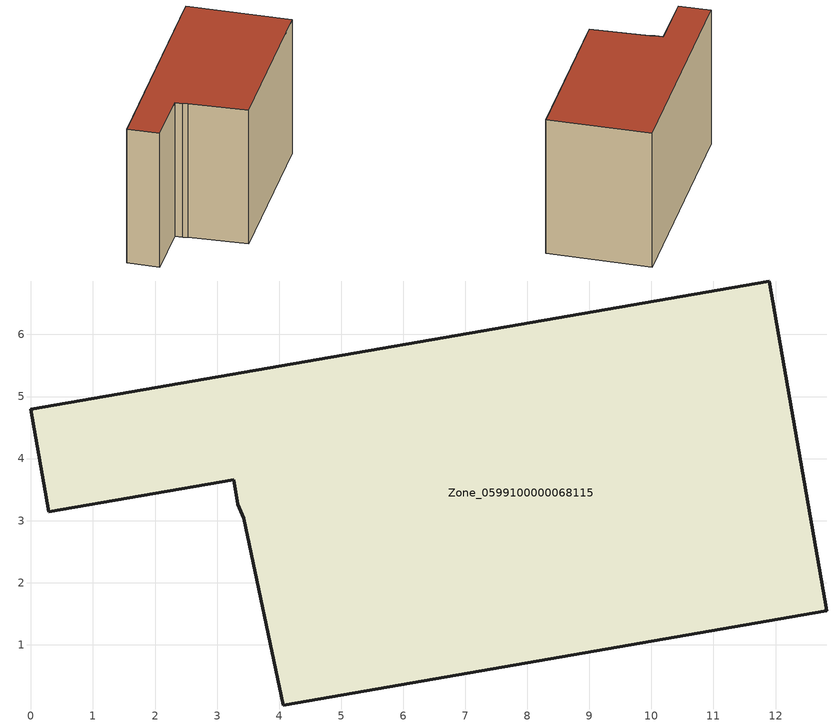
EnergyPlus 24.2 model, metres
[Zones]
Zone_0599100000068115
 floor ground (C_G): 11.9,6.86 12.82,1.55 4.07,0.03 3.43,3.04 3.34,3.26 3.27,3.66 0.29,3.14 0,4.79 z0
 wall outside (C_F): 11.9,6.86 0,4.79 0.29,3.14 3.27,3.66 3.34,3.26 3.43,3.04 4.07,0.03 12.82,1.55 11.9,6.86 z0:7.66
 roof outside (C_R): 12.82,1.55 11.9,6.86 0,4.79 0.29,3.14 3.27,3.66 3.34,3.26 3.43,3.04 4.07,0.03 z7.66
[BUILDING]
Pand.0599100000068115: North Axis=0; Terrain=City; Loads Convergence Tolerance Value=0.04; Temperature Convergence Tolerance Value=0.4; Solar Distribution=FullExterior; Maximum Number of Warmup Days=25; Minimum Number of Warmup Days=1
[Site:Location]
Rotterdam.The.Hague.AP_ZH_NLD Design_Conditions: Latitude=51.96; Longitude=4.45; Time Zone=1; Elevation=-4.5
[SITE:GROUNDTEMPERATURE:BUILDINGSURFACE]
18, 18, 18, 18, 18, 18, 18, 18, 18, 18, 18, 18
[MATERIAL] Thermal Absorptance=0.9; Solar Absorptance=0.7; Visible Absorptance=0.7
Name | Roughness | Thickness | Conductivity | Density | Specific Heat
G.TI.1975-1991 | MediumSmooth | 0.15 | 0.288461 | 540 | 1210
F.TI.1975-1991 | Rough | 0.3 | 0.230769 | 1920 | 840
R.TI.1975-1991 | MediumRough | 0.2 | 0.153846 | 1500 | 1000
[CONSTRUCTION]
C_G: G.TI.1975-1991
C_F: F.TI.1975-1991
C_R: R.TI.1975-1991
[ZONE]
Zone_0599100000068115: Type=1; Multiplier=1; Ceiling Height=Autocalculate; Volume=Autocalculate; Floor Area=autocalculate; Part of Total Floor Area=Yes
[ZONEINFILTRATION:DESIGNFLOWRATE]
Infil_Zone_0599100000068115: Zone or ZoneList or Space or SpaceList=Zone_0599100000068115; Schedule=AlwaysOn; Design Flow Rate Calculation Method=Flow/Area; Flow Rate per Floor Area=0.003; Constant Term Coefficient=1; Temperature Term Coefficient=0; Velocity Term Coefficient=0; Velocity Squared Term Coefficient=0
[HVACTEMPLATE:ZONE:IDEALLOADSAIRSYSTEM]
Zone_0599100000068115: Maximum Heating Supply Air Temperature=50; Minimum Cooling Supply Air Temperature=13; Maximum Heating Supply Air Humidity Ratio=0.0156; Minimum Cooling Supply Air Humidity Ratio=0.0077; Heating Limit=NoLimit; Cooling Limit=NoLimit; Dehumidification Control Type=ConstantSensibleHeatRatio; Cooling Sensible Heat Ratio=0.7; Dehumidification Setpoint=60; Humidification Control Type=None; Humidification Setpoint=30; Outdoor Air Method=None; Outdoor Air Flow Rate per Person=0.00944; Outdoor Air Flow Rate per Zone Floor Area=0; Outdoor Air Flow Rate per Zone=0; Demand Controlled Ventilation Type=None; Outdoor Air Economizer Type=NoEconomizer; Heat Recovery Type=None; Sensible Heat Recovery Effectiveness=0.7; Latent Heat Recovery Effectiveness=0.65
[ZONECONTROL:THERMOSTAT]
ThermostatControl_Zone_0599100000068115: Zone or ZoneList=Zone_0599100000068115; Control Type Schedule=DualSetpointControlType; Control 1=Thermostat_Zone_0599100000068115; Temperature Difference Between Cutout And Setpoint=0
[THERMOSTATSETPOINT:DUALSETPOINT]
Thermostat_Zone_0599100000068115: Heating Setpoint Temperature Schedule=HeatingSetpoint_Zone_0599100000068115; Cooling Setpoint Temperature Schedule=CoolingSetpoint_Zone_0599100000068115
[SCHEDULE:COMPACT]
HeatingSetpoint_Zone_0599100000068115: Through: 12/31, For: AllDays, Until: 24:00, 21
CoolingSetpoint_Zone_0599100000068115: Through: 12/31, For: AllDays, Until: 24:00, 24
DualSetpointControlType: Through: 12/31, For: AllDays, Until: 24:00, 4
AlwaysOn: Through: 12/31, For: AllDays, Until: 24:00, 1
